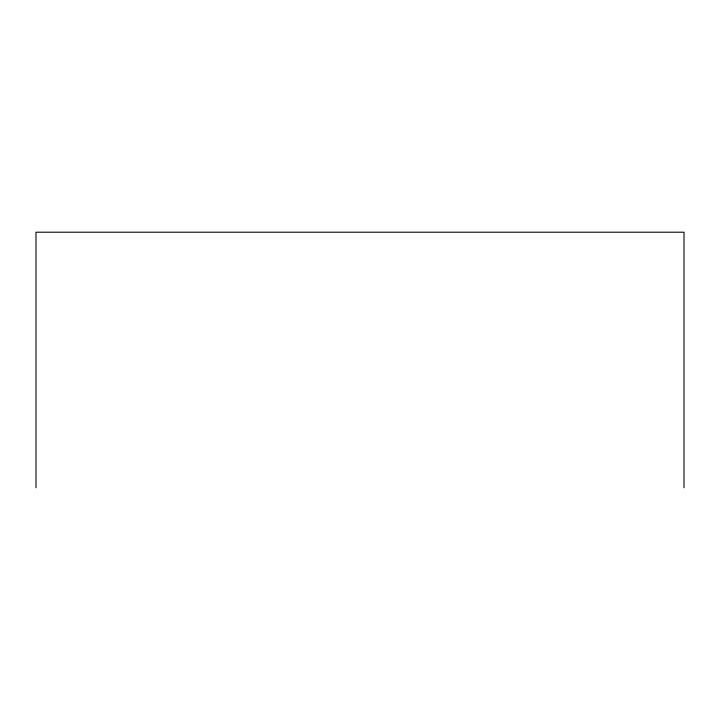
<?xml version="1.0" encoding="UTF-8"?>
<svg xmlns="http://www.w3.org/2000/svg" width="720" height="720" viewBox="0 0 720 720"><rect width="100%" height="100%" fill="white"/><g stroke="black" fill="none" stroke-linecap="round" stroke-linejoin="round"><path stroke-width="1.08" d="M684 487.791L684 232.209L36 232.209L36 487.791"/></g></svg>
